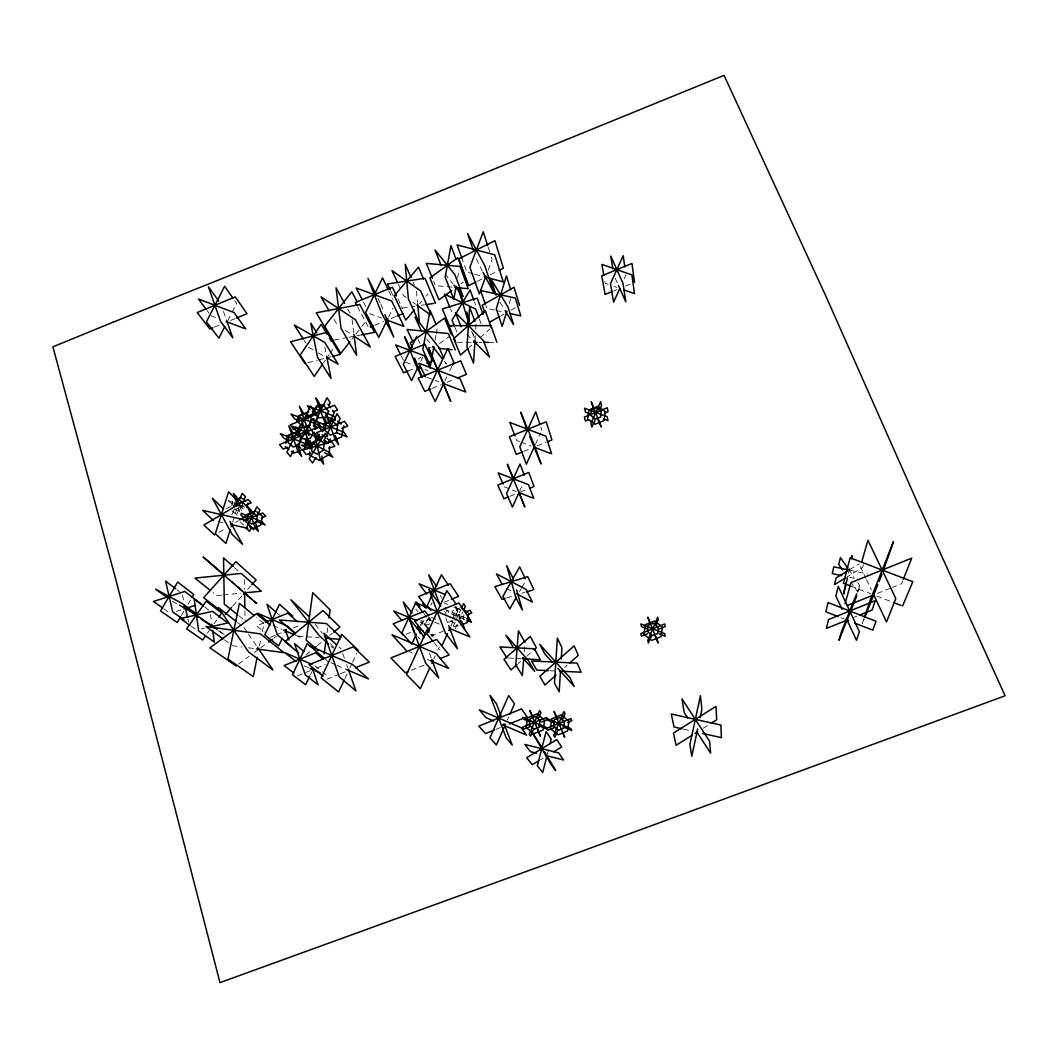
<?xml version="1.0" encoding="UTF-8"?>
<svg xmlns="http://www.w3.org/2000/svg" width="1058" height="1058" viewBox="0 0 1058 1058"><rect width="100%" height="100%" fill="white"/><g stroke="black" fill="none" stroke-linecap="round" stroke-linejoin="round"><path stroke-width="0.75" stroke-dasharray="5 3.75" d="M474.989 340.517L475.306 335.677M475.73 329.21L476.047 324.37M524.226 651.768L524.728 645.446M463.364 619.578L464.039 613.468M453.618 617.687L454.305 611.59L459.503 609.487L461.777 611.484M327.028 632.684L327.689 627.791M242.758 502.815L241.898 508.528L236.939 510.551L234.889 508.7M451.792 614.235L452.321 611.101L461.328 607.451M457.598 278.082L458.775 271.602M435.063 340.173L435.936 335.373M436.227 333.773L437.39 327.385M259.448 646.081L261.075 638.04M262.371 631.626L263.984 623.585L256.618 617.528M848.397 573.158L849.402 568.384M231.715 505.499L232.654 501.082M547.356 754.314L548.52 749.778M863.407 564.694L862.601 567.458L847.154 576.888M857.959 591.832L859.612 586.33L857.192 592.374M509.268 303.408L511.636 295.764M232.615 522.11L236.45 509.93M863.91 618.864L862.349 623.506L864.135 619.023M488.241 270.002L492.129 259.527L491.137 256.446M902.791 580.67L901.601 583.685L892.542 587.322M507.39 719.982L508.686 717.046M624.127 278.889L625.992 274.789M433.899 658.909L435.261 655.934M437.972 649.982L439.321 647.007M450.84 626.177L454.9 617.25M455.575 615.769L458.96 608.337M535.401 444.347L540.532 433.066M453.221 626.349L455.165 622.091M455.813 620.662L460.984 609.302M455.099 628.915L457.664 623.268M458.312 621.853L462.796 611.974M519.65 491.15L522.268 485.384M420.317 625.569L423.61 618.401M421.772 625.027L424.364 619.366M430.87 605.216L432.18 602.386M425.911 623.096L427.974 618.599M344.921 678.548L349.1 669.582M349.801 668.087L351.891 663.617M352.592 662.123L356.771 653.17M310.417 674.673L311.779 671.804M444.836 381.158L446.899 376.793M449.65 370.974L451.713 366.61M420.727 361.466L422.671 357.366M388.643 317.003L392.888 308.248M231.781 514.783L234.598 509.083M236.384 515.114L241.277 505.208M227.734 320.733L231.424 313.472M232.165 312.017L236.595 303.302L234.757 300.684M519.531 591.647L521.158 588.777M521.978 587.335L526.038 580.141M181.341 615.518L183.828 611.299M187.967 604.277L191.286 598.669M323.483 362.894L325.335 360.183M326.261 358.834L329.025 354.774M329.951 353.425L333.64 348.003M207.381 633.239L209.286 630.555M214.02 623.823L217.816 618.441M351.785 339.301L354.8 335.452M355.805 334.169L360.831 327.768M361.823 326.486L365.843 321.368M419.616 303.699L421.745 301.186M426.004 296.147L428.133 293.635M232.72 606.141L242.295 595.416M247.625 589.451L250.812 585.881M564.681 667.466L567.154 665.27M469.13 347.421L471.604 345.239M480.239 337.581L490.119 328.826M518.208 663.604L520.629 661.501M526.699 656.211L532.769 650.934M306.053 654.889L311.065 650.763M317.334 645.618L322.359 641.492M329.884 635.316L332.397 633.253M238.672 664.027L249.066 656.383M254.264 652.574L259.474 648.752M260.771 647.8L267.264 643.026M273.757 638.252L276.363 636.347M418.108 359.151L420.78 357.207M439.493 343.599L448.856 336.801M460.904 283.914L463.497 282.05M703.173 728.274L708.595 724.875M849.68 569.667L859.189 563.874M540.307 759.842L542.979 758.229M218.847 532.439L225.843 528.259M235.643 522.414L238.447 520.748M501.188 315.654L504.005 314.067M511.054 310.1L515.286 307.719M477.37 281.296L483.162 278.373M490.396 274.736L497.63 271.086M214.311 327.147L220.262 324.713M230.657 320.442L235.114 318.617M374.691 325.229L383.644 321.553M391.103 318.498L395.586 316.673M407.952 371.067L415.212 368.105M613.904 290.857L616.854 289.654M625.701 286.044L630.118 284.232M432.206 388.326L441.12 384.689M447.071 382.255L453.022 379.822M225.989 508.607L231.9 506.2M233.633 510.009L243.909 505.817M523.71 451.409L529.661 448.989M537.08 445.96L546.007 442.337M509.956 496.268L515.987 493.808M520.51 491.983L528.048 488.915M263.984 622.845L256.539 625.86L264.222 632.036M270.623 637.194L275.173 635.342M276.68 634.734L282.751 632.261M293.37 627.963L300.948 624.881M444.003 602.306L449.848 599.939M426.744 620.385L430.632 618.811M297.483 675.811L310.629 670.494M316.461 668.127L325.229 664.583M429.812 623.81L426.81 625.027L420.7 620.2M406.232 634.165L410.623 632.38M455.495 616.153L462.769 613.204M453.009 620.53L448.671 622.289L446.767 619.684M458.788 618.189L464.581 615.849M430.95 636.123L443.117 631.203M453.75 626.891L458.312 625.053M326.909 679.249L339.036 674.343M340.544 673.734L345.093 671.896M411.311 670.283L424.932 664.781M495.885 729.359L500.341 727.573M877.452 593.393L891.034 587.931M853.766 617.409L856.821 616.179M176.382 611.379L182.465 609.434M506.531 597.942L512.614 596.104M521.726 593.353L524.768 592.427M308.037 362.696L317.228 360.328M318.749 359.932L324.885 358.345M326.419 357.948L331.009 356.771M201.232 628.941L204.353 628.24M334.315 340.002L347.196 337.568M348.809 337.264L355.237 336.034M356.85 335.73L361.677 334.817M402.371 308.142L414.987 306.238M421.296 305.286L424.443 304.81M221.585 595.138L216.824 595.614L212.962 592.52M223.172 594.993L240.655 593.26M457.413 342.316L472.225 342.329M478.798 342.342L482.091 342.342M488.677 342.356L495.25 342.369M549.922 670.719L558.148 671.103M508.581 658.01L521.316 658.711M298.105 636.096L319.093 637.723M451.859 287.168L435.486 285.634L433.648 281.19M427.855 347.249L431.082 347.579M232.271 645.605L241.978 646.927M248.458 647.813L254.925 648.699M849.839 570.222L867.494 573.978M849.614 577.324L854.361 578.329M494.562 310.139L486.852 308.447L485.807 305.458M496.109 310.47L503.82 312.163M683.494 729.134L689.803 730.549M218.133 521.581L222.815 522.652M473.27 273.89L466.948 272.197L462.029 258.562M474.844 274.3L482.739 276.416M608.112 284.324L605.189 283.293L604.356 278.571M613.957 286.387L616.88 287.419M369.506 313.591L381.462 318.035M405.545 362.18L413.916 365.341M425.131 369.573L427.935 370.631M426.916 377.309L438.858 381.832M210.992 315.72L217.049 318.035M519.571 441.596L516.661 440.485L515.524 437.483M521.025 442.165L531.209 446.053M851.068 586.172L870.76 593.763M876.817 596.104L891.96 601.936M841.017 617.713L844.046 618.904M504.269 486.825L516.053 491.441M228.184 500.421L232.641 502.259M240.06 505.327L244.517 507.152M232.866 504.269L227.774 500.897M238.777 506.716L246.157 509.758M444.796 603.232L447.759 604.462M453.71 606.935L458.167 608.773M465.203 617.793L447.124 610.281L449.028 612.939L465.494 619.79M431.267 617.264L437.205 619.75M428.662 619.671L433.079 621.509M434.547 622.13L440.432 624.59M419.933 621.985L422.843 623.215M430.593 634.126L433.555 635.382L431.505 632.816M409.314 651.741L412.329 653.037M427.445 659.451L430.474 660.734M272.99 625.529L282.05 629.431M295.618 635.276L300.155 637.22L297.748 635.157M330.969 662.758L335.465 664.702M336.96 665.35L344.458 668.603M304.122 665.826L308.486 667.73M506.412 588.46L512.191 591.488M172.309 601.328L177.876 604.343M308.566 347.315L312.784 349.722M318.405 352.936L325.428 356.943M345.186 330.228L351.811 334.645M218.133 630.542L224.759 635.025L219.641 631.256M163.818 608.773L170.285 613.323M191.167 626.177L195.201 629.034M406.206 297.483L403.548 295.592L401.511 291.175M412.845 302.244L415.503 304.149M224.402 639.878L230.961 644.653M176.964 589.703L179.49 591.607M204.71 607.014L208.638 610.003M237.561 622.514L241.396 625.516M450.721 620.53L458.127 626.336M231.9 510.816L237.495 515.286M239.015 615.875L243.909 619.776M314.887 665.667L321.143 670.812M322.399 671.843L327.398 675.956M325.599 659.425L327.967 661.462M277.262 613.23L279.55 615.214M234.492 567.617L238.143 570.857M330.956 646.213L333.244 648.276M338.825 646.874L341.112 648.977M240.483 522.057L243.644 525.178M466.763 334.196L472.45 339.909M417.936 636.691L420.052 639.204M434.031 642.603L440.009 649.943M431.122 634.469L433.092 636.929M444.942 273.903L453.036 283.98M315.244 624.379L322.399 633.385M330.559 643.674L333.627 647.536M415.794 609.024L417.91 611.683M426.678 338.93L431.585 345.186M444.347 361.439L446.317 363.952L444.36 359.548M423.888 613.547L426.744 617.224M207.117 310.576L209.061 313.155M444.572 611.537L446.331 613.957M848.595 569.402L854.057 577.284M857.707 582.535L859.519 585.153L857.562 591.7L850.989 582.191M243.962 627.513L247.585 632.829M248.498 634.152L256.658 646.107M304.122 340.372L305.894 343.149M500.024 302.231L504.269 309.227M334.011 319.318L337.251 324.938M347.751 309.095L350.105 313.353M482.342 271.126L475.994 258.126M357.511 306.701L368.726 327.676M363.555 302.204L365.79 306.476M401.326 356.096L403.442 360.262M378.05 298.515L380.206 302.839M388.789 290.884L392.941 299.546M390.944 291.241L393.007 295.579M860.339 566.652L865.854 578.29M866.542 579.744L871.369 589.928M397.795 298.713L402.516 308.711M418.029 339.208L420 343.427M398.112 283.808L400.837 289.694M615.174 278.122L617.819 284.02M413.03 282.063L414.339 285.025M454.953 327.358L457.294 333.098M450.496 308.962L451.7 311.925M380.92 304.281L383.829 311.726M471.723 331.233L474.487 338.415L473.124 333.733M455.945 606.353L460.534 618.388M455.231 606.67L459.86 618.785M440.459 595.191L441.596 598.18M444.995 607.133L447.256 613.098M445.802 618.004L448.129 624.167M429.31 617.105L430.434 620.107M428.411 617.488L429.535 620.504M429.535 653.315L431.254 657.931M479.446 319.252L481.059 323.629M474.447 301.9L475.545 304.889M223.463 311.502L226.743 320.772M342.766 653.632L344.419 658.301M346.614 664.503L347.712 667.611M239.73 505.83L241.793 511.847M238.116 507.139L239.663 511.675M540.81 427.194L541.815 430.249M488.174 247.202L490.647 254.899M182.386 595.099L183.854 601.407M187.901 618.771L188.641 621.932M324.806 347.037L326.684 356.467M210.41 614.275L211.336 620.808M352.076 319.463L353.716 332.516M416.455 291.095L417.513 302.323M244.292 579.533L244.491 589.425M244.927 610.863L245.139 620.755"/><path stroke-width="1.5" d="M329.607 446.542L329.223 454.477L319.04 460.323L309.425 455.046L309.597 451.872M309.756 448.711L309.994 443.963L320.138 438.144M560.502 670.587L559.179 691.787L554.485 683.217L557.341 638.08L561.93 647.76L561.216 659.174M474.989 340.517L473.521 363.119L467.001 346.892L469.633 307.283L474.976 321.526M523.736 658.102L522.388 675.507L515.762 665.006L518.473 630.806L524.966 642.285M324.171 653.87L326.367 637.577M329.012 618.017L330.109 609.871L312.758 592.665L306.198 640.143L318.035 650.379M662.414 626.944L661.091 636.638L651.834 640.368L643.899 634.403L645.248 624.736L654.479 621.006L661.091 625.952M310.087 424.813L311.092 417.778L305.881 413.281L299.692 415.807L298.673 422.843L303.884 427.353L308.857 425.329M300.485 437.39L299.467 444.479L293.238 447.018L288.041 442.469M288.252 441.054L289.072 435.393L295.275 432.854L299.44 436.478M568.939 721.12L567.472 731.038L558.148 734.794L550.319 728.618M550.544 727.203L551.826 718.726L561.11 714.983L567.829 720.247M544.672 720.062L543.164 729.954L533.867 733.697L526.117 727.534M526.329 726.132L527.651 717.668L536.909 713.938L543.376 719.043M468.747 613.23L467.16 622.686L461.143 625.119M456.143 286.189L453.816 299.149L445.193 277.222L450.959 245.615L455.998 259.263M433.899 346.574L430.408 365.764L422.843 349.669L430.064 310.457L436.174 324.555M343.744 425.951L341.602 436.928L330.784 441.345L327.081 438.528M315.125 429.164L315.747 426.043M316.686 421.362L317.307 418.241M253.603 674.991L257.173 657.322M306.767 437.787L304.559 448.764L293.767 453.168L291.32 451.277M296.782 422.34L298.052 416.125L308.764 411.747M285.872 443.447L287.472 435.618L298.211 431.228M247.017 507.351L247.942 502.92M245.84 520.351L247.083 514.426L255.692 510.921M845.964 582.998L843.662 593.974L847.405 577.919M851.399 558.849L852.06 555.675L851.333 558.452M697.685 728.869L691.8 756.298L689.895 744.554L700.422 695.714L701.851 709.521L700.118 717.589M550.067 743.748L551.218 739.211L546.113 731.62L537.332 765.82L542.701 772.512L546.973 755.822L563.504 759.961L558.717 752.926L524.821 744.448L530.521 751.696L536.499 753.19M845.091 603.748L850.949 582.627L911.731 558.135L903.387 579.176M861.675 561.996L867.944 540.268L895.809 598.564L886.525 621.945L873.432 594.305M506.914 311.065L502.18 326.353L496.255 308.791L506.465 275.94L510.697 289.654M230.234 529.727L225.923 543.428L215.343 533.695L228.581 491.785L237.693 501.135M231.186 526.672L232.138 523.631M864.439 617.317L870.165 600.27L893.441 541.696L883.192 571.056M486.006 275.979L479.327 293.939L469.897 267.317L483.228 231.781L487.672 245.654M864.73 617.515L877.836 584.545M879.026 581.543L882.002 574.058M856.596 593.882L841.507 631.639L839.02 640.275L856.729 595.958M902.553 606.036L912.79 581.728L850.103 557.804L843.504 583.249L851.068 586.172M651.45 635.752L648.369 642.986L647.787 640.46L657.719 617.158L658.235 619.843L655.762 625.622M558.029 729.861L554.828 737.254L553.599 735.363L563.914 711.571L565.078 713.621L562.512 719.533M533.827 728.777L530.613 736.143L529.212 734.252L539.58 710.54L540.916 712.589L538.337 718.475M505.446 724.399L496.361 744.977L489.947 737.81L508.647 695.582L514.532 703.808L509.982 714.097M595.099 419.96L591.885 427.128L590.959 423.279L600.653 401.643L601.526 405.624L600.243 408.494M619.803 288.45L613.587 302.152L610.466 283.663L623.202 255.666L624.828 266.828M429.826 667.836L420.33 688.679L406.55 674.528L427.168 629.563L429.138 632.023M431.862 663.379L433.225 660.39M442.046 645.486L447.455 633.597M448.804 630.634L450.166 627.659M461.632 607.887L463.563 603.629L465.361 606.34L463.444 610.572M532.319 497.802L519.002 492.592L512.429 507.06L506.517 493.597L520.007 463.999L524.437 475.346M416.363 634.165L411.747 644.203L401.815 632.922L416.125 601.949L419.907 606.816M344.22 680.03L338.653 691.972L321.209 677.953L341.694 634.403L358.173 650.181M309.743 676.115L305.669 684.751L292.484 674.74L307.243 643.648L324.409 658.407M444.148 382.612L435.208 401.524L428.821 388.511L447.825 348.466L453.776 362.246L452.401 365.155M282.208 638.503L278.651 645.935L264.791 634.853L279.51 604.263L292.881 616.206M285.052 632.552L286.48 629.589M416.707 336.391L403.27 364.375L411.562 380.629L418.108 366.914L420.925 367.972M387.942 318.458L378.738 337.396L365.632 312.52L382.573 277.897L388.101 289.442M328.139 443.381L330.268 438.991M338.084 422.883L340.213 418.492L337.052 413.731L324.145 440.273L326.605 443.699M318.167 427.313L319.582 424.403M328.813 405.505L330.228 402.595L327.001 397.729L314.107 424.099L316.62 427.604M299.943 425.633L286.93 452.163L290.5 456.633L293.37 450.774M251.553 527.096L249.45 531.367L246.329 528.286L256.882 506.808L259.924 510.022L257.835 514.294M312.494 413.757L313.922 410.848L310.549 406.047L297.602 432.444L299.348 434.745M311.621 415.979L316.606 405.796L324.687 404.619M236.013 506.24L242.335 493.425L245.469 496.718L244.067 499.548M224.772 326.538L218.861 338.15L206.403 321.883L224.64 286.295L232.919 298.065M313.71 444.281L319.212 434.216M516.278 597.4L509.784 608.905L502.854 596.487L519.637 566.876L525.323 578.673M180.508 616.92L177.202 622.527L160.538 610.942L177.678 582.059L193.773 594.451L192.12 597.254M466.591 324.753L469.091 320.534M316.091 457.44L312.573 463.007L309.161 458.577L325.163 433.33L327.61 436.795M322.558 364.243L314.252 376.423L300.128 355.065L321.169 324.383L327.028 334.13M205.49 635.937L202.647 639.971L186.631 628.822L206.217 601.129L221.611 613.045L218.768 617.092M349.788 341.853L340.755 353.385L324.568 326.314L351.811 291.77L357.075 301.675M414.3 309.994L405.783 320.071L394.25 295.777L418.518 267.171L423.544 279.034M225.261 614.473L231.649 607.332M243.366 594.226L245.496 591.832M251.883 584.69L256.142 579.916L235.921 561.719L203.665 597.677L221.453 611.511M556.032 675.149L544.923 685.029L539.858 676.3L574.124 645.883L578.263 655.378L569.627 663.075M467.901 348.518L460.495 355.078L453.67 338.679L485.318 310.695L491.348 327.729M516.992 664.662L510.935 669.952L503.965 659.306L530.256 636.44L536.406 647.76L533.986 649.876M313.578 648.699L316.091 646.65M333.654 632.221L339.922 627.077L322.928 610.545L284.933 641.677L298.581 652.865M268.56 642.074L272.461 639.204M451.872 290.461L438.964 299.811L429.905 277.937L457.863 257.716L466.075 280.172M692.342 735.085L676.088 745.295L673.47 733.088L715.975 706.387L716.716 719.771L711.293 723.169M695.053 733.379L697.751 731.673M845.752 577.734L834.511 584.585L836.098 577.959L846.969 571.32M538.972 760.649L532.293 764.67L526.646 757.766L556.825 739.582L561.653 746.974L553.638 751.802M239.849 519.901L245.443 516.569M489.894 322.016L499.773 316.448M475.915 282.023L468.681 285.66L458.881 258.813L494.906 240.682L503.423 268.177L499.085 270.359M212.83 327.768L209.854 328.985L197.211 312.546L235.26 296.914L247.003 313.737L236.608 318.008M370.207 327.054L373.196 325.838M397.081 316.051L403.045 313.618M407.952 371.067L403.601 372.852L395.11 356.44L424.893 344.26L432.643 360.976L426.824 363.357M612.437 291.453L605.07 294.468L601.724 275.821L631.97 263.442L634.536 282.42M317.982 413.546L290.209 424.893L293.74 429.548L298.33 427.67M333.283 411.8L337.634 410.028L334.46 405.214L306.675 416.561L308.381 418.928M335.095 419.418L324.33 423.808L322.783 431.638L319.49 426.916L291.228 437.02M287.525 447.283L283.16 449.068L279.537 444.558L307.362 433.185L309.068 435.499M430.712 388.934L424.761 391.367L418.188 378.156L460.719 360.791L466.406 374.36L457.492 377.997M322.915 436.108L320.005 437.285L316.673 432.669L344.564 421.282L347.672 425.99L341.853 428.371M236.939 499.336L241.224 497.591M236.198 500.143L238.672 499.125L242.758 502.815M233.382 505.592L248.154 499.574L251.249 502.828L246.845 504.613M243.459 520.853L262.741 512.998L265.756 516.172L261.339 517.97M588.38 419.748L585.352 420.978L584.373 417.103L607.252 407.793L608.072 411.734L605.044 412.964M522.229 452.004L516.278 454.424L509.401 436.782L546.192 421.811L551.959 439.916L547.489 441.728M508.448 496.876L503.925 498.715L497.802 485.053L528.762 472.463L534.078 486.468L529.555 488.307M265.465 622.236L287.789 613.177L297.364 621.694M451.316 599.344L458.617 596.395L450.179 583.685L418.558 596.514L426.996 607.583M465.679 612.027L470.056 610.254L471.815 612.926L467.477 614.672M467.424 621.363L470.466 620.133L458.881 602.954L414.458 620.94L425.845 634.826M355.7 667.598L369.335 662.083L353.306 646.782L309.015 664.715L323.074 676.141M408.295 671.513L405.267 672.729L390.878 657.944L436.65 639.429L449.121 654.995L440.049 658.671M647.377 633.782L641.439 636.175L640.817 633.61L664.715 623.969L665.178 626.601L659.24 628.994M494.403 729.967L485.49 733.551L478.811 726.105L521.515 708.9L527.082 716.795L509.255 723.976M529.82 726.74L523.869 729.134L522.414 727.203L546.391 717.549L548.229 720.405L554.101 722.918M541.722 721.953L547.674 719.546M847.273 605.546L874.437 594.609M546.748 728.288L570.791 718.607L571.902 720.604L567.432 722.416M553.995 727.811L548.031 730.218L546.192 727.415L522.665 717.35L524.107 719.347L529.952 721.86M847.683 619.856L826.364 628.439L828.546 619.538L875.297 600.719L872.043 610.056L859.863 614.949M183.986 608.945L194.632 605.546M454.266 324.978L449.624 326.406L442.389 308.962L477.211 298.144L483.056 314.398M505.01 598.392L501.981 599.317L494.827 586.635L527.717 576.676L533.893 589.676M526.289 591.977L532.372 590.139M310.721 453.247L306.198 454.543L302.747 450.06L331.63 441.808L334.844 446.357L328.813 448.089M332.543 356.374L340.2 354.39L326.975 332.331L290.58 341.774L304.969 363.489M210.595 626.839L227.761 622.99L212.513 611.339L180.389 618.56L189.818 625.225M361.677 334.817L374.545 332.384L359.773 304.479L316.249 312.798L332.715 340.306M426.017 304.572L433.899 303.395M322.835 423.861L329.316 422.922L334.302 412.699L332.476 410.253M243.829 592.943L261.313 591.21L241.264 573.449L194.95 578.091L210.383 590.457M305.207 426.07L310.073 425.594M302.31 445.378L312.084 444.439M473.865 342.329L477.158 342.342M483.744 342.342L488.677 342.356M548.282 670.64L536.763 670.098L531.5 660.999L577.086 663.115L581.173 672.2L559.788 671.182M522.916 658.803L540.426 659.769L534.396 648.792L499.918 646.927L506.98 657.931M325.547 638.225L340.068 639.336M455.125 287.472L468.231 288.702L460.058 266.457L426.334 263.389L432.431 278.228M439.136 348.386L452.044 349.682M256.539 648.924L284.047 652.693L260.347 633.874L206.006 626.521L223.079 638.926M848.238 569.878L833.797 566.81L832.249 573.608L841.718 575.631M509.996 313.512L520.801 315.879L515.339 298.052L480.557 290.514L485.278 303.963M681.907 728.777L674.012 727.005L671.301 713.991L720.882 725.061L721.411 737.664L702.446 733.392M230.618 524.437L247.784 528.352M484.326 276.826L503.277 281.878L494.734 254.819L457.109 244.927L462.029 258.562M624.207 289.998L634.483 293.621L631.904 274.895L601.87 264.394L603.801 275.424M385.945 319.701L403.878 326.353L391.698 301.067L356.123 287.974L362.074 299.361M591.475 414.405L585.484 412.157L584.505 408.216L607.16 416.693L607.98 420.581L603.483 418.889M443.342 383.538L465.758 392.015L460.032 378.777L418.862 363.264L425.422 376.754M226.134 321.5L244.292 328.43M550.2 453.34L534.118 447.177L526.368 464.184L519.795 446.807L535.758 411.879L539.792 424.126M893.468 602.531L901.046 605.454M837.989 616.536L825.875 611.788L828.044 602.544L876.077 621.271L872.797 630.158L854.639 623.056M845.554 619.499L848.582 620.676M312.242 411.112L315.152 412.25M326.803 416.812L335.531 420.224M325.084 428.199L320.693 426.467L317.36 421.772L343.916 432.206L347.037 436.835L336.788 432.801M299.083 420.608L294.481 418.796L290.963 414.048L317.281 424.403L320.6 429.085M314.451 426.665L317.532 427.868M286.824 439.401L283.914 438.25L280.304 433.648L306.648 444.122L310.06 448.645L301.345 445.18M647.403 628.994L641.479 626.601L640.857 623.969L664.715 633.623L665.178 636.202L659.253 633.795M234.122 502.867L240.06 505.327M445.325 594.622L419.113 583.804L426.586 593.935M241.171 513.209L262.093 521.859L265.122 524.993L256.208 521.303M244.319 516.383L247.281 517.613M466.71 618.427L469.726 619.671L471.484 622.276L467.001 620.411M449.266 628.293L469.884 636.916L458.233 620.424L415.278 602.531L422.922 612.331M417.024 620.768L393.761 611.008L401.855 620.517M417.236 628.518L423.174 631.004M430.474 660.734L448.618 668.444L436.081 653.434L392.002 634.76L406.285 650.458M546.946 718.408L570.632 728.499L571.743 730.443L562.922 726.674M538.707 725.603L547.475 729.359M283.557 630.079L294.111 634.628M493.517 720.882L485.992 717.641L479.34 709.786L521.039 727.706L526.633 735.138L502.55 724.77M310.179 646.187L352.34 664.371L368.462 678.971L345.966 669.251M311.898 664.371L284.959 652.68L295.87 661.369M309.941 668.365L320.124 672.782M516.516 593.763L532.399 602.081L526.17 589.438L496.44 573.912L501.955 584.056M179.265 605.097L197.37 614.896M324.264 440.379L328.377 442.628M310.959 445.22L308.209 443.725L304.783 439.163L329.633 452.745L332.873 457.215L324.661 452.718M326.843 357.749L338.084 364.164L324.753 342.395L294.336 325.11L303.236 338.983M354.456 336.418L370.326 347.011L355.343 319.635L321.024 296.862L329.144 310.907M200.914 618.89L214.166 627.857M236.079 665.932L209.894 647.84L256.459 613.719L270.24 625.159M253.285 676.604L227.92 659.002L239.412 603.377L254.158 615.505M162.522 607.861L153.463 601.486L184.793 591.448L200.729 603.602M183.986 619.935L172.679 611.921L165.59 581.12L175.694 588.751M416.826 305.088L430.103 314.596M167.151 597.572L155.566 589.147L182.743 603.84L197.529 614.738M198.349 617.092L183.55 606.234L217.088 629.365M272.99 669.992L248.656 652.045L218.371 607.53L236.278 621.522M337.568 421.282L341.271 424.086M322.161 434.759L324.621 436.65M203.401 606.009L194.236 599.026L198.666 630.965L214.351 642.074L212.724 630.621M295.83 427.009L298.263 428.887M293.833 673.02L284.086 665.548L315.681 652.76L323.166 659.147M285.224 446.569L288.887 449.399M462.571 608.416L467.517 612.265M242.348 498.477L245.707 501.148M256.816 511.808L262.463 516.291L260.625 525.218L252.002 528.722L249.741 526.924M237.786 614.896L224.309 604.171L223.542 557.923L233.276 566.546M290.897 645.962L277.394 634.866L266.96 604.277L276.112 612.238M304.03 651.53L294.534 643.621L305.259 674.792L318.074 684.817L312.308 668.14M267.978 621.959L257.464 613.204L286.943 625.86L295.341 633.094M224.613 575.301L203.149 556.971L256.671 603.536L254.211 601.367M295.605 633.954L279.338 620.001L326.406 623.559L341.046 637.458M232.006 581.807L234.479 583.99M238.169 587.243L241.872 590.496M244.345 592.678L251.738 599.185M328.654 644.137L319.476 635.845L290.871 599.767L309.121 616.669M214.642 534.938L203.85 525.059L242.454 502.047L252.452 512.389M336.537 644.772L323.933 633.173L339.261 676.816L355.951 690.9L348.254 669.172M213.452 520.51L202.66 510.366L244.028 519.756L254.026 529.78M222.974 508.594L212.393 498.212L232.271 534.528L242.533 544.262L230.009 521.435M473.587 341.046L489.523 357.062L483.4 340.663L455.469 312.665L461.09 326.79M240.695 514.691L243.843 517.865M552.408 662.308L544.777 653.844L539.739 644.335L569.945 677.755L574.23 686.47L557.87 668.339M403.296 635.355L393.14 623.823L424.853 610.982L428.543 615.743M522.626 657.64L534.634 671.288L528.392 660.655L505.922 635.157L512.799 646.491M433.026 641.386L427.048 634.033L446.899 590.695L456.183 604.263M412.117 612.899L403.27 601.976L414.749 632.935M454.041 285.237L463.153 296.571L454.821 274.551L435.063 250.045L440.974 265.108M424.298 623.823L429.442 630.237M324.436 635.964L326.472 638.529M432.577 346.429L442.389 358.94M300.829 448.367L298.224 444.982L312.454 419.008L314.967 422.539M430.923 610.347L427.273 605.52L441.424 574.759L448.367 585.1M296.028 430.791L292.511 426.136L318.246 437.84L319.913 440.128M311.118 447.587L309.425 445.325L301.292 418.69L303.011 421.044M206.151 309.293L198.415 299.004L233.99 312.52L245.8 329.012M327.927 404.156L330.651 407.819M313.433 418.439L316.144 422.116M316.567 435.711L314.054 432.246L320.31 459.701L323.642 464.131L321.804 456.104M218.821 301.16L208.4 286.784L220.633 321.5L232.773 337.793L226.743 320.772M440.802 605.956L428.926 589.557L445.259 632.829L457.466 648.819L448.724 625.701M309.941 409.34L307.402 405.743L333.799 416.059L335.386 418.426M436.716 586.436L428.583 574.811L440.194 605.493M847.683 568.093L840.409 557.592L838.756 564.522L842.512 569.958M257.57 647.43L272.091 668.669M313.313 425.276L315.839 429.098M687.726 717.932L684.195 712.523L681.96 698.862L709.587 741.235L710.619 753.137L696.534 731.475M316.778 332.926L310.788 323.179L317.479 357.154L331.061 378.486L326.684 356.467M505.116 310.616L513.606 324.608L507.959 306.979L490.595 278.426L496.123 295.129M329.541 338.309L331.207 341.086M542.278 747.834L532.888 733.644L550.649 763.81L555.662 770.568L544.619 751.828M344.63 303.408L336.034 287.776L341.033 328.311L356.599 355.343L353.927 334.143M483.096 272.541L493.689 292.378L484.776 265.664L467.596 233.553L473.376 250.455M356.771 305.299L355.276 302.509L392.412 287.273L396.459 295.856M513.474 579.03L506.703 565.752L515.868 597.664L522.401 610.069L516.595 589.888M400.612 354.708L395.679 344.987L424.377 355.752L430.209 368.091M375.881 294.19L367.972 278.347L381.158 312.097L393.735 337.026L384.993 314.702M421.957 377.415L415.41 364.097L404.619 336.695L410.795 349.338M412.395 347.355L410.253 342.937L444.519 318.074L451.528 334.857M412.99 341.827L407.052 329.461L448.327 333.534L455.257 350M390.257 289.786L387.493 283.994L424.999 278.267L435.486 303.157M842.062 609.289L835.873 595.998L838.267 586.41L859.387 631.639L856.477 640.302L846.863 619.631M397.438 282.341L392.002 270.557L420.78 291.056L430.804 314.107M421.468 331.128L415.053 317.149L439.136 347.791L443.712 358.08M618.48 285.501L625.794 301.808L622.99 283.293L610.744 256.062L612.82 268.798M411.073 277.606L405.201 264.236L408.401 298.964L419.471 323.193L417.659 303.937M503.053 484.035L498.173 472.873L528.458 484.683L533.801 498.384M594.768 411.853L591.25 401.828L601.275 426.969L597.373 417.897M650.26 624.18L647.853 617.171L658.208 643L654.545 634.311M455.773 342.303L448.843 325.652L490.978 325.639L496.903 342.369M513.223 478.335L507.364 464.171L524.821 506.941L519.002 492.592M529.727 436.557L541.048 463.973L534.925 446.569L520.708 412.17L527.228 430.5M454.371 325.917L452.031 320.177L470.096 289.971L473.905 300.406M449.901 307.481L444.532 294.15L475.703 309.042L478.917 317.784M557.632 719.493L554.048 711.492L564.668 737.347L562.909 732.877M558.796 722.469L559.973 725.444M414.604 358.014L422.235 377.375M533.47 718.448L529.767 710.46L540.4 736.236L536.935 727.335M534.621 721.411L535.784 724.373M468.959 324.065L458.55 289.27L463.655 302.694M501.095 715.975L496.4 703.689L490.039 695.463L506.266 737.981L512.257 745.149L504.031 723.646M461.685 621.39L464.555 628.915L460.442 620.292M514.955 435.975L509.811 422.446L545.888 436.187L551.668 453.895M425.938 608.112L422.75 602.399L424.443 606.935M423.795 637.908L422.658 634.84L409.102 618.48L425.739 663.34L438.713 677.953L431.823 659.478M417.579 626.164L420.383 633.689M330.744 423.279L325.798 413.942L335.452 440.088L338.639 444.664L335.254 435.499M321.354 408.877L319.119 402.82L315.813 397.953L325.361 423.888M324.713 417.963L326.38 422.512M303.937 414.101L299.374 406.259L308.83 432.246M293.397 433.542L288.755 425.832L298.171 451.991L301.649 456.461L297.245 444.241M484.829 312.533L482.21 305.193L514.056 287.273L519.531 305.326M252.095 513.13L251.05 510.115L247.956 506.901L255.295 528.207L258.364 531.301L255.229 522.216M285.29 629.603L288.86 640.011M237.666 499.826L236.635 496.824L233.461 493.531L237.6 505.631M309.968 440.512L311.396 445.18M466.737 311.859L469.011 319.675M185.322 607.728L187.531 617.198M317.413 436.861L318.141 440.075M211.798 624.088L212.261 627.354M244.557 592.731L244.861 607.557M658.235 627.235L657.745 633.491L652.402 635.646L647.549 631.547L648.038 625.291L653.368 623.149L658.235 627.235M601.129 411.271L600.613 417.037L595.495 419.127L590.906 415.437L591.435 409.671L596.54 407.594L601.129 411.271M564.417 721.741L563.835 728.142L558.452 730.311L553.665 726.066L554.26 719.665L559.629 717.509L564.417 721.741M540.083 720.67L539.474 727.058L534.105 729.226L529.357 724.995L529.979 718.607L535.335 716.451L540.083 720.67M324.277 442.892L323.51 450.02L317.175 454.12L311.621 451.065L312.401 443.95L318.723 439.864L324.277 442.892M337.595 425.514L336.629 432.603L330.387 435.142L325.123 430.606L326.102 423.531L332.331 420.991L337.595 425.514M257.306 516.225L256.446 521.978L251.46 524.001L247.347 520.285L248.207 514.545L253.179 512.508L257.306 516.225M605.321 411.681L603.973 420.634L595.099 424.245L587.6 418.889L588.975 409.949L597.823 406.351L605.321 411.681M328.628 411.337L325.758 417.236L318.445 417.884L314.028 412.646L316.911 406.761L324.211 406.1L328.628 411.337M313.446 432.735L310.272 438.554L302.958 438.845L298.845 433.344L302.019 427.551L309.32 427.234L313.446 432.735M113.047 322.214L52.9 346.839L115.005 576.451L219.985 982.631L575.327 853.661L1005.1 695.807L918.741 505.433L826.1 296.637L724.056 75.369L416.521 200.769L113.047 322.214M450.655 401.22L428.966 348.928L450.655 401.22"/></g></svg>
